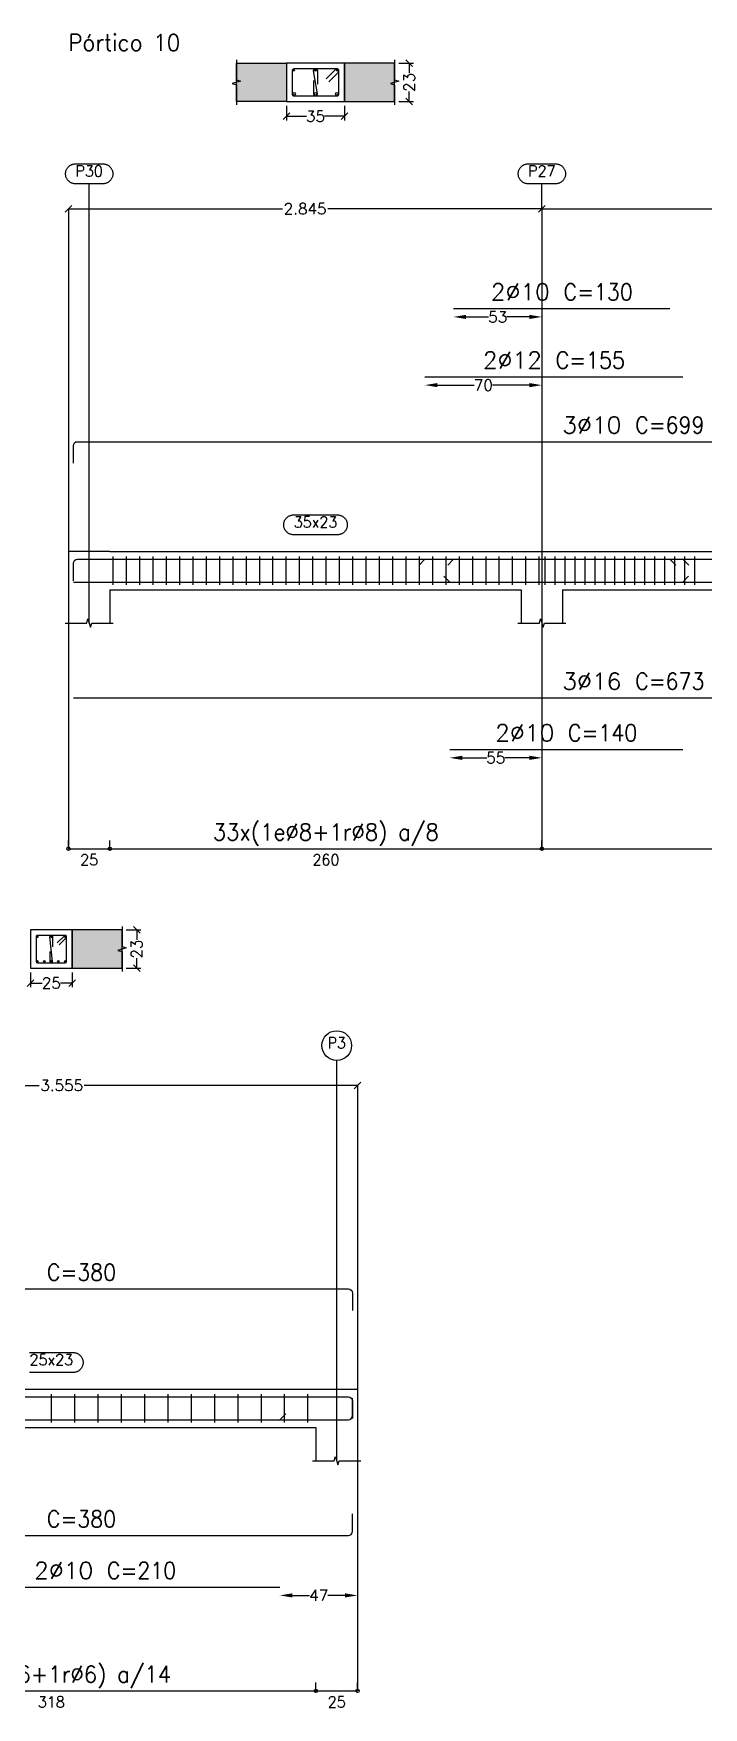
# Model space of a CAD drawing. Header units: millimetres. Extents: x 2071 to 2712, y 1262 to 1380.
# Drawn here: x 2449.48 to 2457.53, y 1268.8 to 1288.92 of the extents above; entities that cross this region are included whole.
import ezdxf
from ezdxf.enums import TextEntityAlignment as Align

# ---------------------------------------------------------------- set-up
doc = ezdxf.new("R2010")
doc.units = ezdxf.units.MM
doc.layers.add('.pormenores', color=8, linetype='Continuous')
for name, color, linetype, lineweight in [('POR_COT_COMPRIMENTO_PROJECTADO', 122, 'Continuous', 0), ('POR_COT_COT_ARM', 3, 'Continuous', 0), ('SEC_COTAS_SEC_DIM_VIGA', 122, 'Continuous', 0)]:
    doc.layers.add(name, color=color, linetype=linetype, lineweight=lineweight)
doc.styles.add('CYPETXT_0.2_romans', font='ROMANS__.TTF', dxfattribs={"height": 0.133333})
doc.styles.add('CYPETXT_romans', font='ROMANS__.TTF', dxfattribs={"height": 0.2})
doc.dimstyles.new('cype_arrow', dxfattribs={"dimtxt": 0.18, "dimasz": 0.15, "dimexe": 0.05, "dimexo": 0.05, "dimgap": 0, "dimtad": 0, "dimdec": 4, "dimzin": 0, "dimdsep": 46, "dimtxsty": 'CYPETXT_0.2_romans', "dimcen": 0.09, "dimadec": 0, "dimazin": 0, "dimtfac": 1, "dimtdec": 4, "dimtofl": 0, "dimtmove": 2, "dimatfit": 3, "dimfxl": 1, "dimtolj": 1, "dimtzin": 0, "dimarcsym": 0})
doc.dimstyles.new('cype_oblique', dxfattribs={"dimtxt": 0.18, "dimasz": 0.18, "dimexe": 0.05, "dimexo": 0.05, "dimgap": 0, "dimtad": 0, "dimdec": 4, "dimzin": 0, "dimdsep": 46, "dimtxsty": 'CYPETXT_0.2_romans', "dimblk": 'OBLIQUE', "dimtsz": 0.04, "dimcen": 0.09, "dimadec": 0, "dimazin": 0, "dimtfac": 1, "dimtdec": 4, "dimtofl": 0, "dimtmove": 2, "dimatfit": 3, "dimfxl": 1, "dimtolj": 1, "dimtzin": 0, "dimarcsym": 0})

# ---------------------------------------------------------------- blocks, each defined once
blk = doc.blocks.new('*D201')
at = {"layer": 'Defpoints', "color": 0, "transparency": 16777216}
for p in [(2452.516, 1288.107), (2453.216, 1288.107), (2453.216, 1287.93)]:
    blk.add_point(p, dxfattribs=at)
at = {"layer": 'SEC_COTAS_SEC_DIM_VIGA', "color": 0, "lineweight": -2, "transparency": 16777216}
for p, q in [((2452.516, 1288.057), (2452.516, 1287.88)), ((2453.216, 1288.057), (2453.216, 1287.88)), ((2452.556, 1287.97), (2452.476, 1287.89)), ((2452.516, 1287.93), (2452.756, 1287.93)), ((2453.216, 1287.93), (2452.975, 1287.93)), ((2453.176, 1287.89), (2453.256, 1287.97))]:
    blk.add_line(p, q, dxfattribs=at)
at = {"layer": 'SEC_COTAS_SEC_DIM_VIGA', "color": 0, "transparency": 16777216, "insert": (2452.866, 1287.93), "char_height": 0.1333, "attachment_point": 5, "style": 'CYPETXT_0.2_romans'}
blk.add_mtext('\\A1;35', dxfattribs=at)
blk = doc.blocks.new('_OBLIQUE')
at = {"color": 0, "linetype": 'ByBlock'}
blk.add_line((-0.5, -0.5), (0.5, 0.5), dxfattribs=at)
blk = doc.blocks.new('*D202')
at = {"layer": 'Defpoints', "color": 0, "transparency": 16777216}
for p in [(2453.816, 1288.567), (2453.993, 1288.567), (2453.816, 1288.107)]:
    blk.add_point(p, dxfattribs=at)
at = {"layer": 'SEC_COTAS_SEC_DIM_VIGA', "color": 0, "lineweight": -2, "transparency": 16777216}
for p, q in [((2453.866, 1288.567), (2454.043, 1288.567)), ((2454.033, 1288.527), (2453.953, 1288.607)), ((2453.993, 1288.567), (2453.993, 1288.448)), ((2453.993, 1288.107), (2453.993, 1288.227)), ((2453.866, 1288.107), (2454.043, 1288.107)), ((2453.953, 1288.147), (2454.033, 1288.067))]:
    blk.add_line(p, q, dxfattribs=at)
at = {"layer": 'SEC_COTAS_SEC_DIM_VIGA', "color": 0, "transparency": 16777216, "insert": (2453.993, 1288.337), "char_height": 0.1333, "attachment_point": 5, "rotation": 90, "style": 'CYPETXT_0.2_romans'}
blk.add_mtext('\\A1;23', dxfattribs=at)
blk = doc.blocks.new('*D205')
at = {"layer": 'Defpoints', "color": 0, "transparency": 16777216}
for p in [(2449.896, 1286.818), (2449.896, 1286.818), (2455.586, 1286.818)]:
    blk.add_point(p, dxfattribs=at)
at = {"layer": 'POR_COT_COMPRIMENTO_PROJECTADO', "color": 0, "lineweight": -2, "transparency": 16777216}
for p, q in [((2449.936, 1286.858), (2449.856, 1286.778)), ((2449.896, 1286.818), (2449.896, 1286.818)), ((2449.896, 1286.818), (2452.469, 1286.818)), ((2455.586, 1286.818), (2453.013, 1286.818)), ((2455.546, 1286.778), (2455.626, 1286.858)), ((2455.586, 1286.818), (2455.586, 1286.818))]:
    blk.add_line(p, q, dxfattribs=at)
at = {"layer": 'POR_COT_COMPRIMENTO_PROJECTADO', "color": 0, "transparency": 16777216, "insert": (2452.741, 1286.818), "char_height": 0.1333, "attachment_point": 5, "style": 'CYPETXT_0.2_romans'}
blk.add_mtext('\\A1;2.845', dxfattribs=at)
blk = doc.blocks.new('*D206')
at = {"layer": 'Defpoints', "color": 0, "transparency": 16777216}
for p in [(2455.586, 1286.818), (2455.586, 1286.818), (2463.476, 1286.818)]:
    blk.add_point(p, dxfattribs=at)
at = {"layer": 'POR_COT_COMPRIMENTO_PROJECTADO', "color": 0, "lineweight": -2, "transparency": 16777216}
for p, q in [((2455.626, 1286.858), (2455.546, 1286.778)), ((2455.586, 1286.818), (2455.586, 1286.818)), ((2455.586, 1286.818), (2459.26, 1286.818)), ((2463.476, 1286.818), (2459.802, 1286.818)), ((2463.436, 1286.778), (2463.516, 1286.858)), ((2463.476, 1286.818), (2463.476, 1286.818))]:
    blk.add_line(p, q, dxfattribs=at)
at = {"layer": 'POR_COT_COMPRIMENTO_PROJECTADO', "color": 0, "transparency": 16777216, "insert": (2459.531, 1286.818), "char_height": 0.1333, "attachment_point": 5, "style": 'CYPETXT_0.2_romans'}
blk.add_mtext('\\A1;3.945', dxfattribs=at)
blk = doc.blocks.new('*D207')
at = {"layer": 'Defpoints', "color": 0, "transparency": 16777216}
for p in [(2454.181, 1284.698), (2455.586, 1284.698), (2455.586, 1284.698)]:
    blk.add_point(p, dxfattribs=at)
at = {"layer": 'POR_COT_COT_ARM', "color": 0, "lineweight": -2, "transparency": 16777216}
for p, q in [((2454.181, 1284.698), (2454.181, 1284.698)), ((2454.331, 1284.698), (2454.774, 1284.698)), ((2455.436, 1284.698), (2454.992, 1284.698)), ((2455.586, 1284.698), (2455.586, 1284.698))]:
    blk.add_line(p, q, dxfattribs=at)
at = {"layer": 'POR_COT_COT_ARM', "color": 0, "transparency": 16777216}
for points in [[(2454.331, 1284.723), (2454.331, 1284.673), (2454.181, 1284.698)], [(2455.436, 1284.673), (2455.436, 1284.723), (2455.586, 1284.698)]]:
    blk.add_solid(points, dxfattribs=at)
at = {"layer": 'POR_COT_COT_ARM', "color": 0, "transparency": 16777216, "insert": (2454.883, 1284.698), "char_height": 0.1333, "attachment_point": 5, "style": 'CYPETXT_0.2_romans'}
blk.add_mtext('\\A1;70', dxfattribs=at)
blk = doc.blocks.new('*D208')
at = {"layer": 'Defpoints', "color": 0, "transparency": 16777216}
for p in [(2454.525, 1285.518), (2455.586, 1285.518), (2455.586, 1285.518)]:
    blk.add_point(p, dxfattribs=at)
at = {"layer": 'POR_COT_COT_ARM', "color": 0, "lineweight": -2, "transparency": 16777216}
for p, q in [((2454.525, 1285.518), (2454.525, 1285.518)), ((2454.675, 1285.518), (2454.946, 1285.518)), ((2455.436, 1285.518), (2455.165, 1285.518)), ((2455.586, 1285.518), (2455.586, 1285.518))]:
    blk.add_line(p, q, dxfattribs=at)
at = {"layer": 'POR_COT_COT_ARM', "color": 0, "transparency": 16777216}
for points in [[(2454.675, 1285.543), (2454.675, 1285.493), (2454.525, 1285.518)], [(2455.436, 1285.493), (2455.436, 1285.543), (2455.586, 1285.518)]]:
    blk.add_solid(points, dxfattribs=at)
at = {"layer": 'POR_COT_COT_ARM', "color": 0, "transparency": 16777216, "insert": (2455.056, 1285.518), "char_height": 0.1333, "attachment_point": 5, "style": 'CYPETXT_0.2_romans'}
blk.add_mtext('\\A1;53', dxfattribs=at)
blk = doc.blocks.new('*D209')
at = {"layer": 'Defpoints', "color": 0, "transparency": 16777216}
for p in [(2454.479, 1280.218), (2455.586, 1280.218), (2455.586, 1280.218)]:
    blk.add_point(p, dxfattribs=at)
at = {"layer": 'POR_COT_COT_ARM', "color": 0, "lineweight": -2, "transparency": 16777216}
for p, q in [((2454.479, 1280.218), (2454.479, 1280.218)), ((2454.629, 1280.218), (2454.923, 1280.218)), ((2455.436, 1280.218), (2455.142, 1280.218)), ((2455.586, 1280.218), (2455.586, 1280.218))]:
    blk.add_line(p, q, dxfattribs=at)
at = {"layer": 'POR_COT_COT_ARM', "color": 0, "transparency": 16777216}
for points in [[(2454.629, 1280.243), (2454.629, 1280.193), (2454.479, 1280.218)], [(2455.436, 1280.193), (2455.436, 1280.243), (2455.586, 1280.218)]]:
    blk.add_solid(points, dxfattribs=at)
at = {"layer": 'POR_COT_COT_ARM', "color": 0, "transparency": 16777216, "insert": (2455.032, 1280.218), "char_height": 0.1333, "attachment_point": 5, "style": 'CYPETXT_0.2_romans'}
blk.add_mtext('\\A1;55', dxfattribs=at)
blk = doc.blocks.new('*D253')
at = {"layer": 'Defpoints', "color": 0, "transparency": 16777216}
for p in [(2449.441, 1277.689), (2449.941, 1277.689), (2449.941, 1277.511)]:
    blk.add_point(p, dxfattribs=at)
at = {"layer": 'SEC_COTAS_SEC_DIM_VIGA', "color": 0, "lineweight": -2, "transparency": 16777216}
for p, q in [((2449.441, 1277.639), (2449.441, 1277.461)), ((2449.941, 1277.639), (2449.941, 1277.461)), ((2449.481, 1277.551), (2449.401, 1277.471)), ((2449.441, 1277.511), (2449.581, 1277.511)), ((2449.941, 1277.511), (2449.802, 1277.511)), ((2449.901, 1277.471), (2449.981, 1277.551))]:
    blk.add_line(p, q, dxfattribs=at)
at = {"layer": 'SEC_COTAS_SEC_DIM_VIGA', "color": 0, "transparency": 16777216, "insert": (2449.691, 1277.511), "char_height": 0.1333, "attachment_point": 5, "style": 'CYPETXT_0.2_romans'}
blk.add_mtext('\\A1;25', dxfattribs=at)
blk = doc.blocks.new('*D254')
at = {"layer": 'Defpoints', "color": 0, "transparency": 16777216}
for p in [(2450.541, 1278.149), (2450.718, 1278.149), (2450.541, 1277.689)]:
    blk.add_point(p, dxfattribs=at)
at = {"layer": 'SEC_COTAS_SEC_DIM_VIGA', "color": 0, "lineweight": -2, "transparency": 16777216}
for p, q in [((2450.758, 1278.109), (2450.678, 1278.189)), ((2450.591, 1278.149), (2450.768, 1278.149)), ((2450.718, 1278.149), (2450.718, 1278.029)), ((2450.718, 1277.689), (2450.718, 1277.808)), ((2450.591, 1277.689), (2450.768, 1277.689)), ((2450.678, 1277.729), (2450.758, 1277.649))]:
    blk.add_line(p, q, dxfattribs=at)
at = {"layer": 'SEC_COTAS_SEC_DIM_VIGA', "color": 0, "transparency": 16777216, "insert": (2450.718, 1277.919), "char_height": 0.1333, "attachment_point": 5, "rotation": 90, "style": 'CYPETXT_0.2_romans'}
blk.add_mtext('\\A1;23', dxfattribs=at)
blk = doc.blocks.new('*D257')
at = {"layer": 'Defpoints', "color": 0, "transparency": 16777216}
for p in [(2446.261, 1276.281), (2446.261, 1276.281), (2453.371, 1276.281)]:
    blk.add_point(p, dxfattribs=at)
at = {"layer": 'POR_COT_COMPRIMENTO_PROJECTADO', "color": 0, "lineweight": -2, "transparency": 16777216}
for p, q in [((2446.301, 1276.321), (2446.221, 1276.241)), ((2446.261, 1276.281), (2446.261, 1276.281)), ((2446.261, 1276.281), (2449.545, 1276.281)), ((2453.371, 1276.281), (2450.087, 1276.281)), ((2453.331, 1276.241), (2453.411, 1276.321)), ((2453.371, 1276.281), (2453.371, 1276.281))]:
    blk.add_line(p, q, dxfattribs=at)
at = {"layer": 'POR_COT_COMPRIMENTO_PROJECTADO', "color": 0, "transparency": 16777216, "insert": (2449.816, 1276.281), "char_height": 0.1333, "attachment_point": 5, "style": 'CYPETXT_0.2_romans'}
blk.add_mtext('\\A1;3.555', dxfattribs=at)
blk = doc.blocks.new('*D262')
at = {"layer": 'Defpoints', "color": 0, "transparency": 16777216}
for p in [(2452.438, 1270.15), (2453.371, 1270.15), (2453.371, 1270.15)]:
    blk.add_point(p, dxfattribs=at)
at = {"layer": 'POR_COT_COT_ARM', "color": 0, "lineweight": -2, "transparency": 16777216}
for p, q in [((2452.438, 1270.15), (2452.438, 1270.15)), ((2452.588, 1270.15), (2452.794, 1270.15)), ((2453.221, 1270.15), (2453.015, 1270.15)), ((2453.371, 1270.15), (2453.371, 1270.15))]:
    blk.add_line(p, q, dxfattribs=at)
at = {"layer": 'POR_COT_COT_ARM', "color": 0, "transparency": 16777216}
for points in [[(2452.588, 1270.175), (2452.588, 1270.125), (2452.438, 1270.15)], [(2453.221, 1270.125), (2453.221, 1270.175), (2453.371, 1270.15)]]:
    blk.add_solid(points, dxfattribs=at)
at = {"layer": 'POR_COT_COT_ARM', "color": 0, "transparency": 16777216, "insert": (2452.904, 1270.15), "char_height": 0.1333, "attachment_point": 5, "style": 'CYPETXT_0.2_romans'}
blk.add_mtext('\\A1;47', dxfattribs=at)

msp = doc.modelspace()

# ---------------------------------------------------------------- hatches: boundary and pattern name
at = {"layer": '.pormenores', "true_color": 0xdad7d3}
for points in [[(2451.91598, 1288.56726), (2452.51598, 1288.56726), (2452.51598, 1288.10726), (2451.91598, 1288.10726)], [(2453.81598, 1288.56726), (2453.21598, 1288.56726), (2453.21598, 1288.10726), (2453.81598, 1288.10726)], [(2450.54109, 1278.14881), (2449.94109, 1278.14881), (2449.94109, 1277.68881), (2450.54109, 1277.68881)]]:
    msp.add_hatch(color=254, dxfattribs=at).paths.add_polyline_path(points, flags=0)

# ---------------------------------------------------------------- linework, layer by layer
at = {"layer": '.pormenores'}
for p, q in [((2450.14598, 1286.81793), (2450.14598, 1287.11793)), ((2455.58598, 1286.81793), (2455.58598, 1287.11793)), ((2449.89598, 1286.81793), (2449.89598, 1279.12595)), ((2450.14598, 1281.83833), (2450.14598, 1286.81793)), ((2455.58598, 1286.81793), (2455.58598, 1279.12595)), ((2450.39598, 1282.69833), (2455.33598, 1282.69833)), ((2450.43098, 1282.63833), (2450.43098, 1282.29833)), ((2450.59098, 1282.63833), (2450.59098, 1282.29833)), ((2450.75098, 1282.63833), (2450.75098, 1282.29833)), ((2450.91098, 1282.63833), (2450.91098, 1282.29833)), ((2451.07098, 1282.63833), (2451.07098, 1282.29833)), ((2451.23098, 1282.63833), (2451.23098, 1282.29833)), ((2451.39098, 1282.63833), (2451.39098, 1282.29833)), ((2451.55098, 1282.63833), (2451.55098, 1282.29833)), ((2451.71098, 1282.63833), (2451.71098, 1282.29833)), ((2451.87098, 1282.63833), (2451.87098, 1282.29833)), ((2452.03098, 1282.63833), (2452.03098, 1282.29833)), ((2452.19098, 1282.63833), (2452.19098, 1282.29833)), ((2452.35098, 1282.63833), (2452.35098, 1282.29833)), ((2452.51098, 1282.63833), (2452.51098, 1282.29833)), ((2452.67098, 1282.63833), (2452.67098, 1282.29833)), ((2452.83098, 1282.63833), (2452.83098, 1282.29833)), ((2452.99098, 1282.63833), (2452.99098, 1282.29833)), ((2453.15098, 1282.63833), (2453.15098, 1282.29833)), ((2453.31098, 1282.63833), (2453.31098, 1282.29833)), ((2453.47098, 1282.63833), (2453.47098, 1282.29833)), ((2453.63098, 1282.63833), (2453.63098, 1282.29833)), ((2453.79098, 1282.63833), (2453.79098, 1282.29833)), ((2453.95098, 1282.63833), (2453.95098, 1282.29833)), ((2454.18076, 1282.60633), (2454.11005, 1282.53561)), ((2454.11098, 1282.63833), (2454.11098, 1282.29833)), ((2454.27098, 1282.63833), (2454.27098, 1282.29833)), ((2454.43098, 1282.63833), (2454.43098, 1282.29833)), ((2454.52544, 1282.60633), (2454.45473, 1282.53561)), ((2454.59098, 1282.63833), (2454.59098, 1282.29833)), ((2454.75098, 1282.63833), (2454.75098, 1282.29833)), ((2454.91098, 1282.63833), (2454.91098, 1282.29833)), ((2455.07098, 1282.63833), (2455.07098, 1282.29833)), ((2455.23098, 1282.63833), (2455.23098, 1282.29833)), ((2455.39098, 1282.63833), (2455.39098, 1282.29833)), ((2455.55098, 1282.63833), (2455.55098, 1282.29833)), ((2455.62098, 1282.63833), (2455.62098, 1282.29833)), ((2455.74098, 1282.63833), (2455.74098, 1282.29833)), ((2455.83598, 1282.69833), (2462.97598, 1282.69833)), ((2455.86098, 1282.63833), (2455.86098, 1282.29833)), ((2455.98098, 1282.63833), (2455.98098, 1282.29833)), ((2456.10098, 1282.63833), (2456.10098, 1282.29833)), ((2456.22098, 1282.63833), (2456.22098, 1282.29833)), ((2456.34098, 1282.63833), (2456.34098, 1282.29833)), ((2456.46098, 1282.63833), (2456.46098, 1282.29833)), ((2456.58098, 1282.63833), (2456.58098, 1282.29833)), ((2456.70098, 1282.63833), (2456.70098, 1282.29833)), ((2456.82098, 1282.63833), (2456.82098, 1282.29833)), ((2456.94098, 1282.63833), (2456.94098, 1282.29833)), ((2457.06098, 1282.63833), (2457.06098, 1282.29833)), ((2457.12544, 1282.60633), (2457.19615, 1282.53561)), ((2457.18098, 1282.63833), (2457.18098, 1282.29833)), ((2457.28076, 1282.60633), (2457.35147, 1282.53561)), ((2457.30098, 1282.63833), (2457.30098, 1282.29833)), ((2457.42098, 1282.63833), (2457.42098, 1282.29833)), ((2454.47858, 1282.33033), (2454.40787, 1282.40104)), ((2457.27858, 1282.33033), (2457.34929, 1282.40104)), ((2449.89598, 1282.23833), (2449.89598, 1281.83833)), ((2450.39598, 1282.23833), (2455.33598, 1282.23833)), ((2450.39598, 1282.23833), (2450.39598, 1281.83833)), ((2455.33598, 1282.23833), (2455.33598, 1281.83833)), ((2455.83598, 1282.23833), (2462.97598, 1282.23833)), ((2455.83598, 1282.23833), (2455.83598, 1281.83833)), ((2449.89598, 1279.12595), (2449.89598, 1279.22595)), ((2450.39598, 1279.12595), (2450.39598, 1279.22595)), ((2455.58598, 1279.12595), (2455.58598, 1279.22595)), ((2453.12109, 1276.28091), (2453.12109, 1276.58091)), ((2453.12109, 1271.76961), (2453.12109, 1276.28091)), ((2453.37109, 1276.28091), (2453.37109, 1269.00267)), ((2446.51109, 1272.62961), (2452.87109, 1272.62961)), ((2449.69109, 1272.56961), (2449.69109, 1272.22961)), ((2449.97109, 1272.56961), (2449.97109, 1272.22961)), ((2450.25109, 1272.56961), (2450.25109, 1272.22961)), ((2450.53109, 1272.56961), (2450.53109, 1272.22961)), ((2450.81109, 1272.56961), (2450.81109, 1272.22961)), ((2451.09109, 1272.56961), (2451.09109, 1272.22961)), ((2451.37109, 1272.56961), (2451.37109, 1272.22961)), ((2451.65109, 1272.56961), (2451.65109, 1272.22961)), ((2451.93109, 1272.56961), (2451.93109, 1272.22961)), ((2452.21109, 1272.56961), (2452.21109, 1272.22961)), ((2452.49109, 1272.56961), (2452.49109, 1272.22961)), ((2452.77109, 1272.56961), (2452.77109, 1272.22961)), ((2452.43778, 1272.26161), (2452.50849, 1272.33232)), ((2446.51109, 1272.16961), (2452.87109, 1272.16961)), ((2452.87109, 1272.16961), (2452.87109, 1271.76961)), ((2453.37109, 1272.16961), (2453.37109, 1271.76961)), ((2452.87109, 1269.00267), (2452.87109, 1269.10267))]:
    msp.add_line(p, q, dxfattribs=at)
for points in [[(2451.91598, 1288.60726), (2451.91598, 1288.36726), (2451.96598, 1288.35226), (2451.86598, 1288.32226), (2451.91598, 1288.30726), (2451.91598, 1288.06726)], [(2451.91598, 1288.56726), (2452.51598, 1288.56726), (2452.51598, 1288.10726), (2451.91598, 1288.10726)], [(2453.02781, 1288.34515), (2453.14095, 1288.45829), (2453.14393, 1288.46193), (2453.14615, 1288.46607), (2453.14752, 1288.47058), (2453.14798, 1288.47526), (2453.14752, 1288.47994), (2453.14615, 1288.48444), (2453.14393, 1288.48859), (2453.14095, 1288.49223), (2453.13731, 1288.49521), (2453.13316, 1288.49743), (2453.12866, 1288.4988), (2453.12398, 1288.49926), (2452.60798, 1288.49926), (2452.59879, 1288.49743), (2452.59101, 1288.49223), (2452.58581, 1288.48444), (2452.58398, 1288.47526), (2452.58398, 1288.19926), (2452.58581, 1288.19007), (2452.59101, 1288.18229), (2452.59879, 1288.17709), (2452.60798, 1288.17526), (2453.12398, 1288.17526), (2453.13316, 1288.17709), (2453.14095, 1288.18229), (2453.14615, 1288.19007), (2453.14798, 1288.19926), (2453.14798, 1288.47526), (2453.14752, 1288.47994), (2453.14615, 1288.48444), (2453.14393, 1288.48859), (2453.14095, 1288.49223), (2453.13731, 1288.49521), (2453.13316, 1288.49743), (2453.12866, 1288.4988), (2453.12398, 1288.49926), (2453.1193, 1288.4988), (2453.11479, 1288.49743), (2453.11065, 1288.49521), (2453.10701, 1288.49223), (2452.99387, 1288.37909)], [(2452.84198, 1288.35926), (2452.84198, 1288.19926), (2452.84258, 1288.19392), (2452.84436, 1288.18885), (2452.84721, 1288.1843), (2452.85102, 1288.18049), (2452.85557, 1288.17764), (2452.86064, 1288.17586), (2452.86598, 1288.17526), (2452.87132, 1288.17586), (2452.87639, 1288.17764), (2452.88094, 1288.18049), (2452.88474, 1288.1843), (2452.8876, 1288.18885), (2452.88938, 1288.19392), (2452.88998, 1288.19926), (2452.84198, 1288.47526), (2452.84258, 1288.4806), (2452.84436, 1288.48567), (2452.84721, 1288.49022), (2452.85102, 1288.49402), (2452.85557, 1288.49688), (2452.86064, 1288.49866), (2452.86598, 1288.49926), (2452.87132, 1288.49866), (2452.87639, 1288.49688), (2452.88094, 1288.49402), (2452.88474, 1288.49022), (2452.8876, 1288.48567), (2452.88938, 1288.4806), (2452.88998, 1288.47526), (2452.88998, 1288.31526)], [(2453.81598, 1288.56726), (2453.21598, 1288.56726), (2453.21598, 1288.10726), (2453.81598, 1288.10726)], [(2453.81598, 1288.60726), (2453.81598, 1288.36726), (2453.86598, 1288.35226), (2453.76598, 1288.32226), (2453.81598, 1288.30726), (2453.81598, 1288.06726)], [(2454.52544, 1285.61793), (2457.12544, 1285.61793)], [(2454.18076, 1284.79793), (2457.28076, 1284.79793)], [(2449.95598, 1283.75833), (2449.95598, 1283.96833), (2449.95978, 1283.98746), (2449.97062, 1284.00368), (2449.98684, 1284.01452), (2450.00598, 1284.01833), (2463.36598, 1284.01833), (2463.38511, 1284.01452), (2463.40133, 1284.00368), (2463.41217, 1283.98746), (2463.41598, 1283.96833), (2463.41598, 1283.75833)], [(2450.39598, 1282.69833), (2449.89598, 1282.69833), (2449.89598, 1282.23833)], [(2449.95598, 1282.34633), (2449.95598, 1282.55633), (2449.95978, 1282.57546), (2449.97062, 1282.59168), (2449.98684, 1282.60252), (2450.00598, 1282.60633), (2463.36598, 1282.60633), (2463.38511, 1282.60252), (2463.40133, 1282.59168), (2463.41217, 1282.57546), (2463.41598, 1282.55633), (2463.41598, 1282.34633)], [(2454.18076, 1282.60633), (2457.28076, 1282.60633)], [(2454.52544, 1282.60633), (2457.12544, 1282.60633)], [(2455.33598, 1282.69833), (2455.83598, 1282.69833)], [(2449.95598, 1282.33033), (2463.41598, 1282.33033)], [(2454.47858, 1282.33033), (2457.27858, 1282.33033)], [(2449.85598, 1281.83833), (2450.11598, 1281.83833), (2450.13098, 1281.88833), (2450.16098, 1281.78833), (2450.17598, 1281.83833), (2450.43598, 1281.83833)], [(2455.29598, 1281.83833), (2455.55598, 1281.83833), (2455.57098, 1281.88833), (2455.60098, 1281.78833), (2455.61598, 1281.83833), (2455.87598, 1281.83833)], [(2449.95598, 1280.93833), (2463.41598, 1280.93833)], [(2454.47858, 1280.31833), (2457.27858, 1280.31833)], [(2449.89598, 1279.12595), (2450.39598, 1279.12595), (2450.39598, 1279.22595)], [(2450.39598, 1279.12595), (2455.58598, 1279.12595), (2455.58598, 1279.22595)], [(2455.58598, 1279.12595), (2462.97598, 1279.12595), (2462.97598, 1279.22595)], [(2450.54109, 1278.18881), (2450.54109, 1277.94881), (2450.59109, 1277.93381), (2450.49109, 1277.90381), (2450.54109, 1277.88881), (2450.54109, 1277.64881)], [(2449.78555, 1277.97064), (2449.8704, 1278.0555), (2449.87239, 1278.05792), (2449.87387, 1278.06069), (2449.87478, 1278.06369), (2449.87509, 1278.06681), (2449.87478, 1278.06993), (2449.87387, 1278.07293), (2449.87239, 1278.0757), (2449.8704, 1278.07812), (2449.86798, 1278.08011), (2449.86521, 1278.08159), (2449.86221, 1278.0825), (2449.85909, 1278.08281), (2449.52309, 1278.08281), (2449.51697, 1278.08159), (2449.51178, 1278.07812), (2449.50831, 1278.07293), (2449.50709, 1278.06681), (2449.50709, 1277.77081), (2449.50831, 1277.76469), (2449.51178, 1277.7595), (2449.51697, 1277.75603), (2449.52309, 1277.75481), (2449.85909, 1277.75481), (2449.86521, 1277.75603), (2449.8704, 1277.7595), (2449.87387, 1277.76469), (2449.87509, 1277.77081), (2449.87509, 1278.06681), (2449.87478, 1278.06993), (2449.87387, 1278.07293), (2449.87239, 1278.0757), (2449.8704, 1278.07812), (2449.86798, 1278.08011), (2449.86521, 1278.08159), (2449.86221, 1278.0825), (2449.85909, 1278.08281), (2449.85597, 1278.0825), (2449.85297, 1278.08159), (2449.8502, 1278.08011), (2449.84778, 1278.07812), (2449.76292, 1277.99327)], [(2449.67509, 1277.89081), (2449.67509, 1277.77081), (2449.67549, 1277.76725), (2449.67667, 1277.76387), (2449.67858, 1277.76083), (2449.68111, 1277.7583), (2449.68415, 1277.75639), (2449.68753, 1277.75521), (2449.69109, 1277.75481), (2449.69465, 1277.75521), (2449.69803, 1277.75639), (2449.70106, 1277.7583), (2449.7036, 1277.76083), (2449.7055, 1277.76387), (2449.70669, 1277.76725), (2449.70709, 1277.77081), (2449.67509, 1278.06681), (2449.67549, 1278.07037), (2449.67667, 1278.07375), (2449.67858, 1278.07679), (2449.68111, 1278.07932), (2449.68415, 1278.08123), (2449.68753, 1278.08241), (2449.69109, 1278.08281), (2449.69465, 1278.08241), (2449.69803, 1278.08123), (2449.70106, 1278.07932), (2449.7036, 1278.07679), (2449.7055, 1278.07375), (2449.70669, 1278.07037), (2449.70709, 1278.06681), (2449.70709, 1277.94681)], [(2450.54109, 1278.14881), (2449.94109, 1278.14881), (2449.94109, 1277.68881), (2450.54109, 1277.68881)], [(2445.97109, 1273.83491), (2453.26109, 1273.83491), (2453.28022, 1273.83111), (2453.29644, 1273.82027), (2453.30728, 1273.80405), (2453.31109, 1273.78491), (2453.31109, 1273.57491)], [(2449.42909, 1273.06961), (2449.95309, 1273.06961), (2449.95309, 1273.06961), (2449.9611, 1273.06934), (2449.96908, 1273.06854), (2449.97699, 1273.06721), (2449.98479, 1273.06535), (2449.99245, 1273.06297), (2449.99994, 1273.06009), (2450.00721, 1273.05671), (2450.01424, 1273.05286), (2450.021, 1273.04854), (2450.02746, 1273.04379), (2450.03358, 1273.03861), (2450.03935, 1273.03303), (2450.04473, 1273.02709), (2450.0497, 1273.02079), (2450.05424, 1273.01418), (2450.05832, 1273.00728), (2450.06194, 1273.00012), (2450.06507, 1272.99274), (2450.0677, 1272.98516), (2450.06982, 1272.97743), (2450.07142, 1272.96957), (2450.07249, 1272.96162), (2450.07302, 1272.95362), (2450.07302, 1272.9456), (2450.07249, 1272.9376), (2450.07142, 1272.92965), (2450.06982, 1272.92179), (2450.0677, 1272.91406), (2450.06507, 1272.90648), (2450.06194, 1272.8991), (2450.05832, 1272.89194), (2450.05424, 1272.88504), (2450.0497, 1272.87843), (2450.04473, 1272.87214), (2450.03935, 1272.86619), (2450.03358, 1272.86061), (2450.02746, 1272.85544), (2450.021, 1272.85068), (2450.01424, 1272.84636), (2450.00721, 1272.84251), (2449.99994, 1272.83913), (2449.99245, 1272.83625), (2449.98479, 1272.83387), (2449.97699, 1272.83202), (2449.96908, 1272.83068), (2449.9611, 1272.82988), (2449.95309, 1272.82961), (2449.42909, 1272.82961)], [(2445.97109, 1272.53761), (2453.26109, 1272.53761), (2453.28022, 1272.5338), (2453.29644, 1272.52297), (2453.30728, 1272.50675), (2453.31109, 1272.48761), (2453.31109, 1272.27761)], [(2452.87109, 1272.62961), (2453.37109, 1272.62961), (2453.37109, 1272.16961)], [(2445.97109, 1272.26161), (2453.26109, 1272.26161), (2453.28022, 1272.26542), (2453.29644, 1272.27626), (2453.30728, 1272.29248), (2453.31109, 1272.31161), (2453.31109, 1272.52161)], [(2448.23778, 1272.26161), (2452.43778, 1272.26161)], [(2452.83109, 1271.76961), (2453.09109, 1271.76961), (2453.10609, 1271.81961), (2453.13609, 1271.71961), (2453.15109, 1271.76961), (2453.41109, 1271.76961)], [(2445.97109, 1270.86961), (2453.26109, 1270.86961), (2453.28022, 1270.87342), (2453.29644, 1270.88426), (2453.30728, 1270.90048), (2453.31109, 1270.91961), (2453.31109, 1271.12961)], [(2448.23778, 1270.24961), (2452.43778, 1270.24961)], [(2446.51109, 1269.00267), (2452.87109, 1269.00267), (2452.87109, 1269.10267)], [(2452.87109, 1269.00267), (2453.37109, 1269.00267), (2453.37109, 1269.10267)]]:
    msp.add_lwpolyline(points, dxfattribs=at)
at = {"layer": '.pormenores', "color": 254, "true_color": 0xdad7d3}
for points in [[(2451.91598, 1288.56726), (2452.51598, 1288.56726), (2452.51598, 1288.10726), (2451.91598, 1288.10726)], [(2453.81598, 1288.56726), (2453.21598, 1288.56726), (2453.21598, 1288.10726), (2453.81598, 1288.10726)], [(2450.54109, 1278.14881), (2449.94109, 1278.14881), (2449.94109, 1277.68881), (2450.54109, 1277.68881)]]:
    msp.add_lwpolyline(points, close=True, dxfattribs=at)
at = {"layer": '.pormenores'}
for points in [[(2453.21598, 1288.56726), (2452.51598, 1288.56726), (2452.51598, 1288.10726), (2453.21598, 1288.10726), (2453.21598, 1288.56726)], [(2450.30998, 1287.35793), (2450.31799, 1287.35766), (2450.32597, 1287.35685), (2450.33388, 1287.35552), (2450.34168, 1287.35366), (2450.34934, 1287.35129), (2450.35683, 1287.3484), (2450.3641, 1287.34503), (2450.37113, 1287.34117), (2450.37789, 1287.33686), (2450.38435, 1287.3321), (2450.39047, 1287.32692), (2450.39624, 1287.32135), (2450.40162, 1287.3154), (2450.40659, 1287.30911), (2450.41113, 1287.3025), (2450.41521, 1287.2956), (2450.41883, 1287.28844), (2450.42196, 1287.28105), (2450.42459, 1287.27348), (2450.42671, 1287.26574), (2450.42831, 1287.25789), (2450.42938, 1287.24994), (2450.42991, 1287.24194), (2450.42991, 1287.23392), (2450.42938, 1287.22591), (2450.42831, 1287.21797), (2450.42671, 1287.21011), (2450.42459, 1287.20237), (2450.42196, 1287.1948), (2450.41883, 1287.18741), (2450.41521, 1287.18026), (2450.41113, 1287.17336), (2450.40659, 1287.16674), (2450.40162, 1287.16045), (2450.39624, 1287.1545), (2450.39047, 1287.14893), (2450.38435, 1287.14375), (2450.37789, 1287.13899), (2450.37113, 1287.13468), (2450.3641, 1287.13082), (2450.35683, 1287.12745), (2450.34934, 1287.12457), (2450.34168, 1287.12219), (2450.33388, 1287.12033), (2450.32597, 1287.119), (2450.31799, 1287.11819), (2450.30998, 1287.11793), (2449.98198, 1287.11793), (2449.97396, 1287.11819), (2449.96598, 1287.119), (2449.95808, 1287.12033), (2449.95028, 1287.12219), (2449.94262, 1287.12457), (2449.93513, 1287.12745), (2449.92786, 1287.13082), (2449.92082, 1287.13468), (2449.91407, 1287.13899), (2449.90761, 1287.14375), (2449.90148, 1287.14893), (2449.89572, 1287.1545), (2449.89034, 1287.16045), (2449.88537, 1287.16674), (2449.88083, 1287.17336), (2449.87674, 1287.18026), (2449.87313, 1287.18741), (2449.87, 1287.1948), (2449.86737, 1287.20237), (2449.86525, 1287.21011), (2449.86365, 1287.21797), (2449.86258, 1287.22591), (2449.86205, 1287.23392), (2449.86205, 1287.24194), (2449.86258, 1287.24994), (2449.86365, 1287.25789), (2449.86525, 1287.26574), (2449.86737, 1287.27348), (2449.87, 1287.28105), (2449.87313, 1287.28844), (2449.87674, 1287.2956), (2449.88083, 1287.3025), (2449.88537, 1287.30911), (2449.89034, 1287.3154), (2449.89572, 1287.32135), (2449.90148, 1287.32692), (2449.90761, 1287.3321), (2449.91407, 1287.33686), (2449.92082, 1287.34117), (2449.92786, 1287.34503), (2449.93513, 1287.3484), (2449.94262, 1287.35129), (2449.95028, 1287.35366), (2449.95808, 1287.35552), (2449.96598, 1287.35685), (2449.97396, 1287.35766), (2449.98198, 1287.35793), (2450.30998, 1287.35793)], [(2455.74998, 1287.35793), (2455.75799, 1287.35766), (2455.76597, 1287.35685), (2455.77388, 1287.35552), (2455.78168, 1287.35366), (2455.78934, 1287.35129), (2455.79683, 1287.3484), (2455.8041, 1287.34503), (2455.81113, 1287.34117), (2455.81789, 1287.33686), (2455.82435, 1287.3321), (2455.83047, 1287.32692), (2455.83624, 1287.32135), (2455.84162, 1287.3154), (2455.84659, 1287.30911), (2455.85113, 1287.3025), (2455.85521, 1287.2956), (2455.85883, 1287.28844), (2455.86196, 1287.28105), (2455.86459, 1287.27348), (2455.86671, 1287.26574), (2455.86831, 1287.25789), (2455.86938, 1287.24994), (2455.86991, 1287.24194), (2455.86991, 1287.23392), (2455.86938, 1287.22591), (2455.86831, 1287.21797), (2455.86671, 1287.21011), (2455.86459, 1287.20237), (2455.86196, 1287.1948), (2455.85883, 1287.18741), (2455.85521, 1287.18026), (2455.85113, 1287.17336), (2455.84659, 1287.16674), (2455.84162, 1287.16045), (2455.83624, 1287.1545), (2455.83047, 1287.14893), (2455.82435, 1287.14375), (2455.81789, 1287.13899), (2455.81113, 1287.13468), (2455.8041, 1287.13082), (2455.79683, 1287.12745), (2455.78934, 1287.12457), (2455.78168, 1287.12219), (2455.77388, 1287.12033), (2455.76597, 1287.119), (2455.75799, 1287.11819), (2455.74998, 1287.11793), (2455.42198, 1287.11793), (2455.41396, 1287.11819), (2455.40598, 1287.119), (2455.39808, 1287.12033), (2455.39028, 1287.12219), (2455.38262, 1287.12457), (2455.37513, 1287.12745), (2455.36786, 1287.13082), (2455.36082, 1287.13468), (2455.35407, 1287.13899), (2455.34761, 1287.14375), (2455.34148, 1287.14893), (2455.33572, 1287.1545), (2455.33034, 1287.16045), (2455.32537, 1287.16674), (2455.32083, 1287.17336), (2455.31674, 1287.18026), (2455.31313, 1287.18741), (2455.31, 1287.1948), (2455.30737, 1287.20237), (2455.30525, 1287.21011), (2455.30365, 1287.21797), (2455.30258, 1287.22591), (2455.30205, 1287.23392), (2455.30205, 1287.24194), (2455.30258, 1287.24994), (2455.30365, 1287.25789), (2455.30525, 1287.26574), (2455.30737, 1287.27348), (2455.31, 1287.28105), (2455.31313, 1287.28844), (2455.31674, 1287.2956), (2455.32083, 1287.3025), (2455.32537, 1287.30911), (2455.33034, 1287.3154), (2455.33572, 1287.32135), (2455.34148, 1287.32692), (2455.34761, 1287.3321), (2455.35407, 1287.33686), (2455.36082, 1287.34117), (2455.36786, 1287.34503), (2455.37513, 1287.3484), (2455.38262, 1287.35129), (2455.39028, 1287.35366), (2455.39808, 1287.35552), (2455.40598, 1287.35685), (2455.41396, 1287.35766), (2455.42198, 1287.35793), (2455.74998, 1287.35793)], [(2453.12798, 1283.13833), (2453.13599, 1283.13806), (2453.14397, 1283.13725), (2453.15188, 1283.13592), (2453.15968, 1283.13406), (2453.16734, 1283.13169), (2453.17483, 1283.1288), (2453.1821, 1283.12543), (2453.18913, 1283.12157), (2453.19589, 1283.11726), (2453.20235, 1283.1125), (2453.20847, 1283.10732), (2453.21424, 1283.10175), (2453.21962, 1283.0958), (2453.22459, 1283.08951), (2453.22913, 1283.08289), (2453.23321, 1283.07599), (2453.23683, 1283.06884), (2453.23996, 1283.06145), (2453.24259, 1283.05388), (2453.24471, 1283.04614), (2453.24631, 1283.03828), (2453.24738, 1283.03034), (2453.24791, 1283.02233), (2453.24791, 1283.01432), (2453.24738, 1283.00631), (2453.24631, 1282.99837), (2453.24471, 1282.99051), (2453.24259, 1282.98277), (2453.23996, 1282.9752), (2453.23683, 1282.96781), (2453.23321, 1282.96066), (2453.22913, 1282.95376), (2453.22459, 1282.94714), (2453.21962, 1282.94085), (2453.21424, 1282.9349), (2453.20847, 1282.92933), (2453.20235, 1282.92415), (2453.19589, 1282.91939), (2453.18913, 1282.91508), (2453.1821, 1282.91122), (2453.17483, 1282.90785), (2453.16734, 1282.90496), (2453.15968, 1282.90259), (2453.15188, 1282.90073), (2453.14397, 1282.8994), (2453.13599, 1282.89859), (2453.12798, 1282.89833), (2452.60398, 1282.89833), (2452.59596, 1282.89859), (2452.58798, 1282.8994), (2452.58008, 1282.90073), (2452.57228, 1282.90259), (2452.56462, 1282.90496), (2452.55713, 1282.90785), (2452.54986, 1282.91122), (2452.54282, 1282.91508), (2452.53607, 1282.91939), (2452.52961, 1282.92415), (2452.52348, 1282.92933), (2452.51772, 1282.9349), (2452.51234, 1282.94085), (2452.50737, 1282.94714), (2452.50283, 1282.95376), (2452.49874, 1282.96066), (2452.49513, 1282.96781), (2452.492, 1282.9752), (2452.48937, 1282.98277), (2452.48725, 1282.99051), (2452.48565, 1282.99837), (2452.48458, 1283.00631), (2452.48405, 1283.01432), (2452.48405, 1283.02233), (2452.48458, 1283.03034), (2452.48565, 1283.03828), (2452.48725, 1283.04614), (2452.48937, 1283.05388), (2452.492, 1283.06145), (2452.49513, 1283.06884), (2452.49874, 1283.07599), (2452.50283, 1283.08289), (2452.50737, 1283.08951), (2452.51234, 1283.0958), (2452.51772, 1283.10175), (2452.52348, 1283.10732), (2452.52961, 1283.1125), (2452.53607, 1283.11726), (2452.54282, 1283.12157), (2452.54986, 1283.12543), (2452.55713, 1283.1288), (2452.56462, 1283.13169), (2452.57228, 1283.13406), (2452.58008, 1283.13592), (2452.58798, 1283.13725), (2452.59596, 1283.13806), (2452.60398, 1283.13833), (2453.12798, 1283.13833)], [(2449.94109, 1278.14881), (2449.44109, 1278.14881), (2449.44109, 1277.68881), (2449.94109, 1277.68881), (2449.94109, 1278.14881)]]:
    msp.add_lwpolyline(points, close=True, dxfattribs=at)
for centre, radius in [((2452.60198, 1288.48126), 0.01), ((2452.86598, 1288.48126), 0.01), ((2453.12998, 1288.48126), 0.01), ((2452.60798, 1288.19926), 0.016), ((2452.86598, 1288.19926), 0.016), ((2453.12398, 1288.19926), 0.016), ((2449.89598, 1279.12595), 0.02), ((2450.39598, 1279.12595), 0.02), ((2450.39598, 1279.12595), 0.02), ((2455.58598, 1279.12595), 0.02), ((2455.58598, 1279.12595), 0.02), ((2449.52309, 1278.06681), 0.01), ((2449.69109, 1278.06681), 0.01), ((2449.85909, 1278.06681), 0.01), ((2449.52309, 1277.77081), 0.01), ((2449.60709, 1277.77081), 0.01), ((2449.69109, 1277.77081), 0.01), ((2449.77509, 1277.77081), 0.01), ((2449.85909, 1277.77081), 0.01), ((2453.12109, 1276.7593), 0.17839), ((2452.87109, 1269.00267), 0.02), ((2452.87109, 1269.00267), 0.02), ((2453.37109, 1269.00267), 0.02)]:
    msp.add_circle(centre, radius, dxfattribs=at)

# ---------------------------------------------------------------- texts
at = {"layer": '.pormenores', "style": 'CYPETXT_romans'}
for s, height, width, p, p2 in [('Pórtico 10', 0.2, 0.812701, (2449.89598, 1288.71526), (2451.23998, 1288.71526)), ('P30', 0.133333, 0.837611, (2449.98198, 1287.20459), (2450.30998, 1287.20459)), ('P27', 0.133333, 0.837611, (2455.42198, 1287.20459), (2455.74998, 1287.20459)), ('2%%c10', 0.2, 0.945763, (2454.97144, 1285.71793), (2455.68244, 1285.71793)), (' C=130', 0.2, 0.754144, (2455.72244, 1285.71793), (2456.67944, 1285.71793)), ('2%%c12', 0.2, 0.945763, (2454.87676, 1284.89793), (2455.58776, 1284.89793)), (' C=155', 0.2, 0.754144, (2455.62776, 1284.89793), (2456.58476, 1284.89793)), ('3%%c10', 0.2, 0.945763, (2455.83198, 1284.11833), (2456.54298, 1284.11833)), (' C=699', 0.2, 0.754144, (2456.58298, 1284.11833), (2457.53998, 1284.11833)), ('35x23', 0.133333, 0.840683, (2452.60398, 1282.98499), (2453.12798, 1282.98499)), ('3%%c16', 0.2, 0.945763, (2455.83198, 1281.03833), (2456.54298, 1281.03833)), (' C=673', 0.2, 0.754144, (2456.58298, 1281.03833), (2457.53998, 1281.03833)), ('2%%c10', 0.2, 0.945763, (2455.02458, 1280.41833), (2455.73558, 1280.41833)), (' C=140', 0.2, 0.754144, (2455.77558, 1280.41833), (2456.73258, 1280.41833)), ('33x(1e%%c8+1r%%c8) a/8', 0.2, 0.828752, (2451.63198, 1279.22595), (2454.34998, 1279.22595)), ('25', 0.133333, 0.840941, (2450.03798, 1278.92595), (2450.25398, 1278.92595)), ('260', 0.133333, 0.840941, (2452.82898, 1278.92595), (2453.15298, 1278.92595)), ('P3', 0.133333, 0.835985, (2453.01109, 1276.72597), (2453.23109, 1276.72597)), (' C=380', 0.2, 0.754144, (2449.51309, 1273.93491), (2450.47009, 1273.93491)), ('25x23', 0.133333, 0.840683, (2449.42909, 1272.91628), (2449.95309, 1272.91628)), (' C=380', 0.2, 0.754144, (2449.51309, 1270.96961), (2450.47009, 1270.96961)), ('2%%c10', 0.2, 0.945763, (2449.48378, 1270.34961), (2450.19478, 1270.34961)), (' C=210', 0.2, 0.754144, (2450.23478, 1270.34961), (2451.19178, 1270.34961)), ('23x(1e%%c6+1r%%c6) a/14', 0.2, 0.829428, (2448.25109, 1269.10267), (2451.13109, 1269.10267)), ('318', 0.133333, 0.840941, (2449.52909, 1268.80267), (2449.85309, 1268.80267)), ('25', 0.133333, 0.840941, (2453.01309, 1268.80267), (2453.22909, 1268.80267))]:
    msp.add_text(s, height=height, dxfattribs=dict(at, width=width)).set_placement(p, p2, align=Align.FIT)

# ---------------------------------------------------------------- dimensions: what is measured, and where the dimension line sits
at = {"layer": '.pormenores'}
for p1, p2, text, picture, middle in [((2453.81598, 1288.10726), (2453.81598, 1288.56726), '23', '*D202', (2453.99331, 1288.33726)), ((2452.51598, 1288.10726), (2453.21598, 1288.10726), '35', '*D201', (2452.86598, 1287.92993)), ((2450.54109, 1277.68881), (2450.54109, 1278.14881), '23', '*D254', (2450.71842, 1277.91881)), ((2449.44109, 1277.68881), (2449.94109, 1277.68881), '25', '*D253', (2449.69109, 1277.51148))]:
    dim = msp.add_aligned_dim(p1=p1, p2=p2, distance=-0.17733, text=text, dimstyle='cype_oblique', dxfattribs=at)
    dim.commit()
    dim.dimension.update_dxf_attribs({"geometry": picture, "text_midpoint": middle})
for p1, p2, text, dimstyle, picture, middle in [((2455.58598, 1286.81793), (2449.89598, 1286.81793), '2.845', 'cype_oblique', '*D205', (2452.74098, 1286.81793)), ((2463.47598, 1286.81793), (2455.58598, 1286.81793), '3.945', 'cype_oblique', '*D206', (2459.53098, 1286.81793)), ((2454.52544, 1285.51793), (2455.58598, 1285.51793), '53', 'cype_arrow', '*D208', (2455.05571, 1285.51793)), ((2454.18076, 1284.69793), (2455.58598, 1284.69793), '70', 'cype_arrow', '*D207', (2454.88337, 1284.69793)), ((2454.47858, 1280.21833), (2455.58598, 1280.21833), '55', 'cype_arrow', '*D209', (2455.03228, 1280.21833)), ((2453.37109, 1276.28091), (2446.26109, 1276.28091), '3.555', 'cype_oblique', '*D257', (2449.81609, 1276.28091)), ((2452.43778, 1270.14961), (2453.37109, 1270.14961), '47', 'cype_arrow', '*D262', (2452.90443, 1270.14961))]:
    dim = msp.add_aligned_dim(p1=p1, p2=p2, distance=0, text=text, dimstyle=dimstyle, override={"dimexe": 0, "dimexo": 0}, dxfattribs=at)
    dim.commit()
    dim.dimension.update_dxf_attribs({"geometry": picture, "text_midpoint": middle})

doc.saveas('drawing.dxf')
